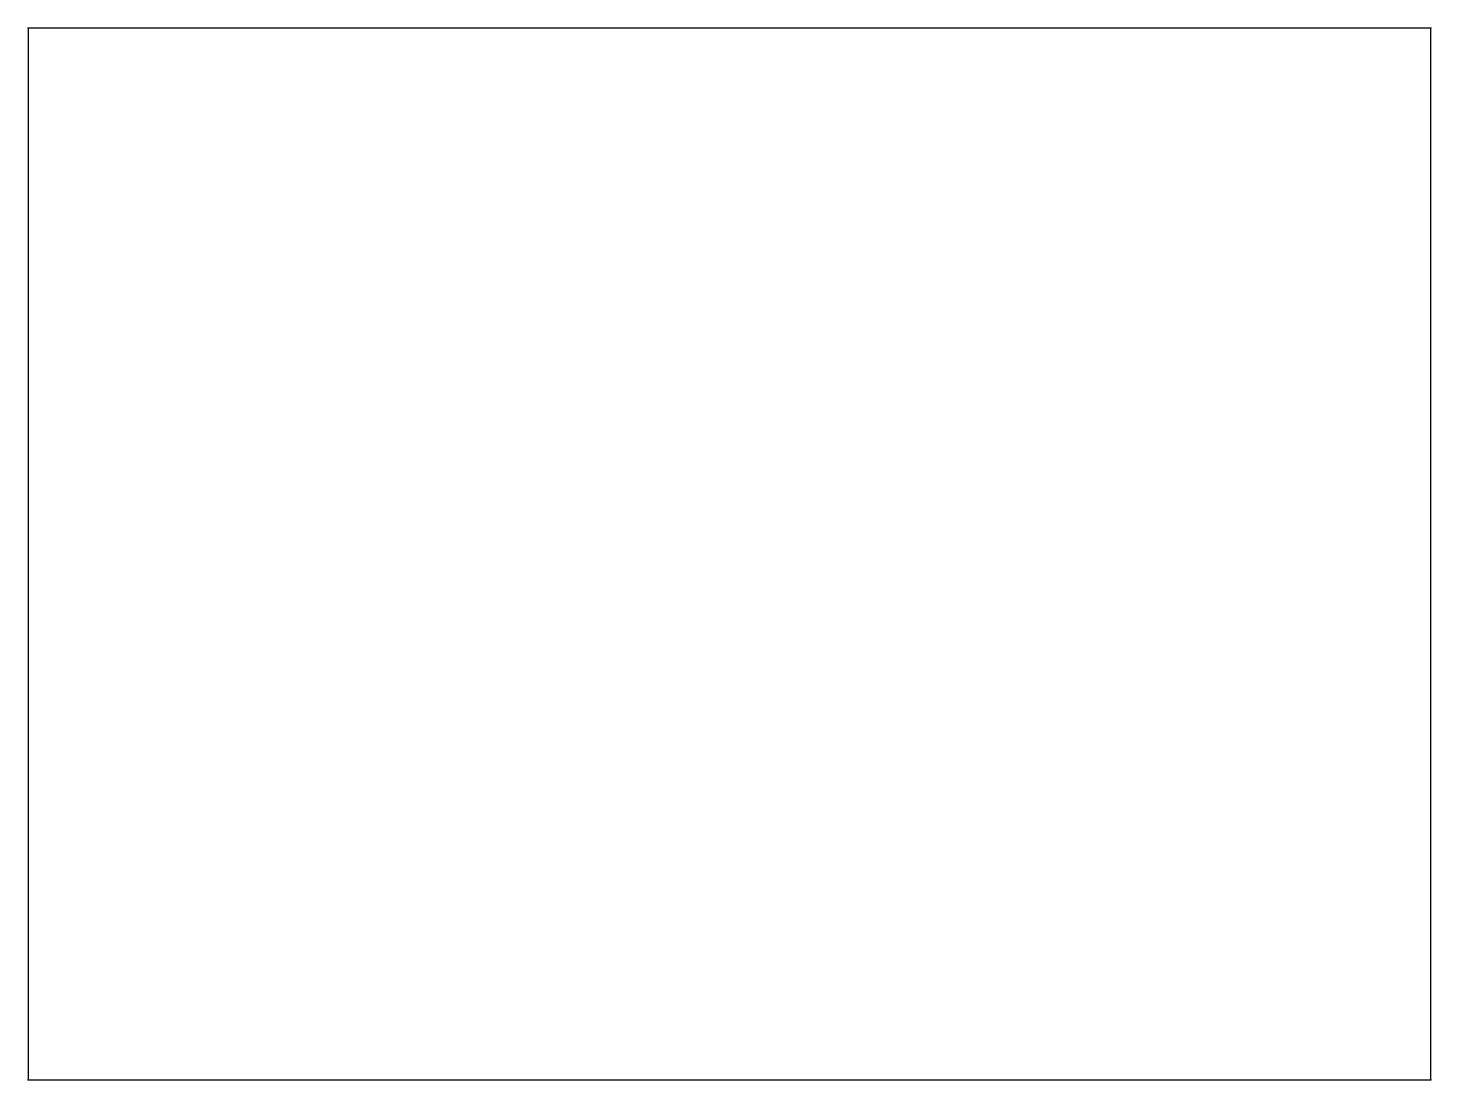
# Model space of a CAD drawing. Header units: millimetres. Extents: x 0 to 20, y 0 to 15.
import ezdxf

# ---------------------------------------------------------------- set-up
doc = ezdxf.new("R2010")
doc.units = ezdxf.units.MM
doc.layers.add('COLUMNS', color=1, linetype='CONTINUOUS')
doc.layers.add('WALLS', color=3, linetype='CONTINUOUS')

msp = doc.modelspace()

# ---------------------------------------------------------------- linework, layer by layer
at = {"layer": 'COLUMNS'}
for p in [(0, 15), (20, 15), (0, 0), (20, 0)]:
    msp.add_point(p, dxfattribs=at)
at = {"layer": 'WALLS'}
for p, q in [((20, 15), (0, 15)), ((0, 15), (0, 0)), ((20, 0), (20, 15)), ((0, 0), (20, 0))]:
    msp.add_line(p, q, dxfattribs=at)

doc.saveas('drawing.dxf')
